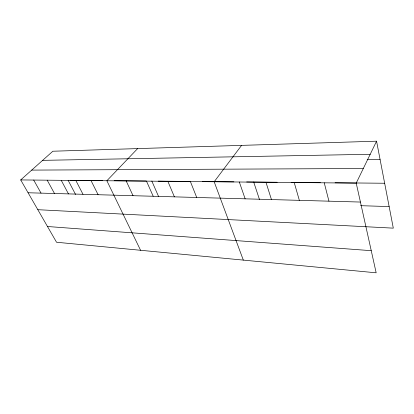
<?xml version="1.0" encoding="UTF-8"?>
<svg xmlns="http://www.w3.org/2000/svg" width="414" height="414" viewBox="0 0 414 414"><rect width="100%" height="100%" fill="white"/><g stroke="black" fill="none" stroke-linecap="round" stroke-linejoin="round"><path stroke-width="0.62" d="M356.216 183.117L376.564 141.19L52.852 151.229L20.7 179.93L56.537 242.247L376.171 272.81L356.216 183.117L20.7 179.93M241.585 145.376L214.173 181.772L243.318 260.106M137.624 148.6L106.874 180.752L140.579 250.284M42.632 160.353L370.214 154.282M367.171 159.613L380.078 159.442M31.707 170.102L363.306 168.514M70.023 180.297L102.734 180.602M114.14 180.711L146.101 181.011M158.21 181.125L189.726 181.42M202.42 181.539L233.884 181.834M246.661 181.953L277.199 182.238M291.156 182.367L320.389 182.641M335.066 182.781L384.658 183.247M28.08 192.764L360.428 202.053M360.62 205.68L389.15 206.576M37.814 209.691L393.3 228.15L376.564 141.19M47.486 226.505L371.249 250.682M33.7 180.054L41.033 193.126M47.201 180.183L54.488 193.498M61.236 180.318L68.465 193.892M68.113 180.281L75.565 194.466M75.834 180.457L82.991 194.295M91.033 180.597L98.113 194.72M126.182 180.934L133.039 195.698M146.484 181.125L153.19 196.262M151.824 181.063L158.536 196.407M167.856 181.332L174.387 196.852M190.388 181.544L196.712 197.478M239.323 182.01L245.14 198.829M253.689 182.02L259.469 199.507M265.959 182.263L271.455 199.564M294.214 182.527L299.343 200.345M324.245 182.817L328.949 201.173"/></g></svg>
